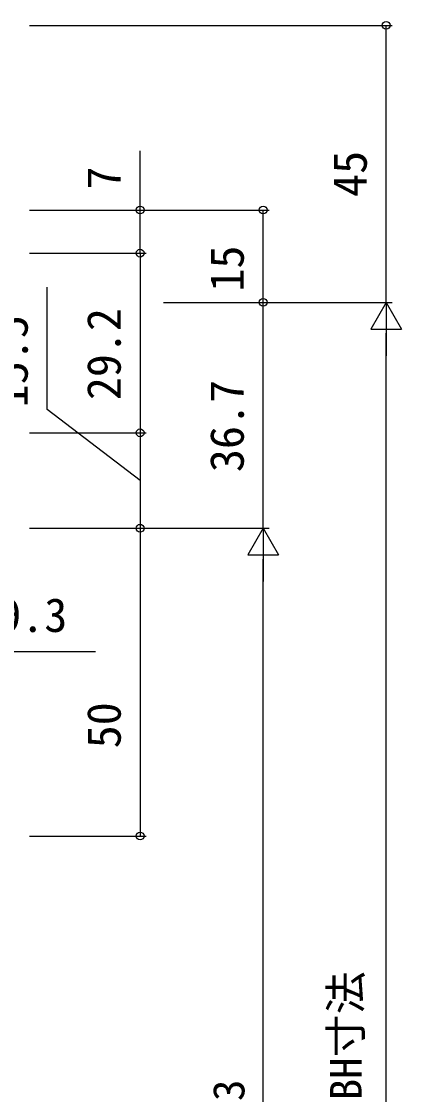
# Model space of a CAD drawing. Units: millimetres, scale not verified. Extents: x -437 to 438, y -281 to 279.
# Drawn here: x -198.8 to -137, y -23.3 to 151 of the extents above; entities that cross this region are included whole.
import ezdxf
from ezdxf.enums import TextEntityAlignment as Align

# ---------------------------------------------------------------- set-up
doc = ezdxf.new("R2010")
doc.units = ezdxf.units.MM
doc.header["$LTSCALE"] = 2
doc.layers.add('0-7_YKK_D', color=6, linetype='Continuous')
doc.styles.add('ＭＳ ゴシック', font='')
doc.styles.get('ＭＳ ゴシック').set_extended_font_data('MS Gothic')

msp = doc.modelspace()

# ---------------------------------------------------------------- linework, layer by layer
at = {"layer": '0-7_YKK_D'}
for p, q in [((-197.502, 150.4), (-138.502, 150.4)), ((-139.502, 105.4), (-139.502, 150.4)), ((-197.502, 120.4), (-178.502, 120.4)), ((-197.502, 120.4), (-158.502, 120.4)), ((-159.502, 105.4), (-159.502, 120.4)), ((-197.502, 113.4), (-178.502, 113.4)), ((-197.502, 113.4), (-178.502, 113.4)), ((-179.502, 113.4), (-179.502, 84.2)), ((-175.695, 105.4), (-158.502, 105.4)), ((-175.695, 105.4), (-158.502, 105.4)), ((-175.695, 105.4), (-138.502, 105.4)), ((-175.695, 105.4), (-138.502, 105.4)), ((-159.502, 68.7), (-159.502, 105.4)), ((-139.502, 105.4), (-142.002, 101.07)), ((-139.502, 105.4), (-137.002, 101.07)), ((-139.502, 105.4), (-139.502, 96.74)), ((-142.002, 101.07), (-137.002, 101.07)), ((-139.502, -130.903), (-139.502, 100.4)), ((-197.502, 84.2), (-178.502, 84.2)), ((-197.502, 84.2), (-178.502, 84.2)), ((-179.502, 84.2), (-179.502, 68.7)), ((-197.502, 68.7), (-178.502, 68.7)), ((-197.502, 68.7), (-178.502, 68.7)), ((-197.502, 68.7), (-158.502, 68.7)), ((-197.502, 68.7), (-158.502, 68.7)), ((-179.502, 68.7), (-179.502, 18.7)), ((-159.502, 68.7), (-162.002, 64.37)), ((-159.502, 68.7), (-157.002, 64.37)), ((-159.502, 68.7), (-159.502, 60.04)), ((-162.002, 64.37), (-157.002, 64.37)), ((-159.502, -127.3), (-159.502, 63.7)), ((-197.502, 18.7), (-178.502, 18.7))]:
    msp.add_line(p, q, dxfattribs=at)
for points in [[(-179.502, 113.4), (-179.502, 120.4), (-179.502, 129.998)], [(-179.502, 76.45), (-194.619, 88), (-194.619, 107.875)], [(-228.5, 48.7), (-209.2, 48.7), (-186.775, 48.7)]]:
    msp.add_lwpolyline(points, dxfattribs=at)
for centre in [(-139.502, 150.4), (-179.502, 120.4), (-159.502, 120.4), (-179.502, 113.4), (-179.502, 113.4), (-159.502, 105.4), (-159.502, 105.4), (-179.502, 84.2), (-179.502, 84.2), (-179.502, 68.7), (-179.502, 68.7), (-179.502, 18.7)]:
    msp.add_circle(centre, 0.637, dxfattribs=at)

# ---------------------------------------------------------------- texts
at = {"layer": '0-7_YKK_D', "style": 'ＭＳ ゴシック'}
for s, height, p in [('45', 5.499, (-141.002, 122.531)), ('7', 5.499, (-181.002, 123.726)), ('15', 5.499, (-161.002, 107.147)), ('15.5', 5.499, (-196.119, 88.349)), ('29.2', 5.499, (-181.002, 89.51)), ('36.7', 5.499, (-161.002, 77.824)), ('50', 5.499, (-181.002, 32.947)), ('既設枠 BH寸法', 5.132, (-141.957, -48.74)), ('BHn＝BH－40.3', 5.132, (-161.002, -66.283))]:
    msp.add_text(s, height=height, rotation=90, dxfattribs=at).set_placement(p, align=Align.BOTTOM_LEFT)
msp.add_text('19.3', height=5.499, dxfattribs=at).set_placement((-206.301, 50.2), align=Align.BOTTOM_LEFT)

doc.saveas('drawing.dxf')
